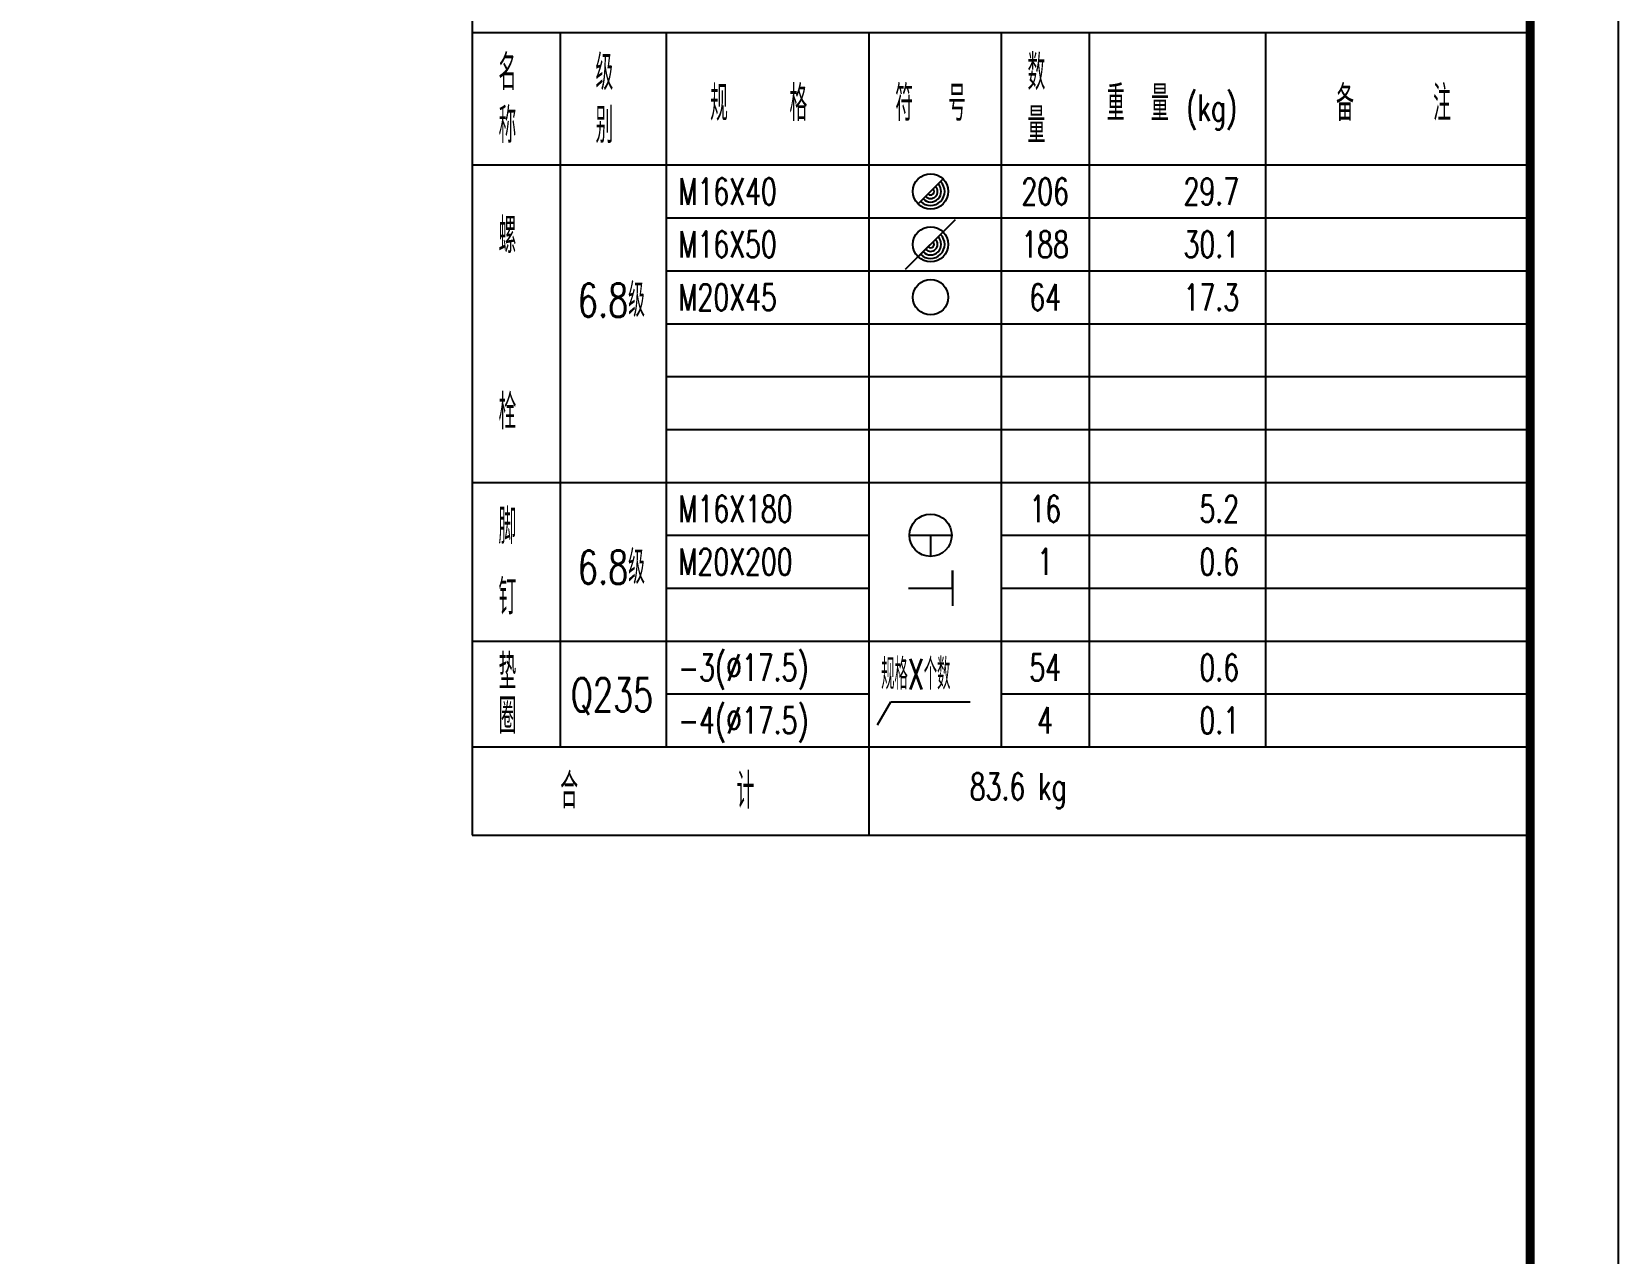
# Model space of a CAD drawing. Header units: millimetres. Extents: x 25936 to 26777, y -10793 to -10199.
# Drawn here: x 26596.7 to 26776.7, y -10654.1 to -10515.6 of the extents above; entities that cross this region are included whole.
import ezdxf
from ezdxf.enums import TextEntityAlignment as Align

# ---------------------------------------------------------------- set-up
doc = ezdxf.new("R2010")
doc.units = ezdxf.units.MM
doc.header["$LTSCALE"] = 10
doc.styles.get("Standard").update_dxf_attribs({"font": 'SIMPLEX.shx', "width": 0.7, "bigfont": 'gbhzfs.shx'})

# ---------------------------------------------------------------- blocks, each defined once
blk = doc.blocks.new('GWTKA1')
blk.add_line((22630.71416270315, -9171.875701341163), (22630.71416270315, -9765.875701341163))
at = {"const_width": 1}
blk.add_lwpolyline([(21814.71416270315, -9755.875701341163), (21814.71416270315, -9181.875701341163), (22620.71416270315, -9181.875701341163), (22620.71416270315, -9755.875701341163), (21814.71416270315, -9755.875701341163)], dxfattribs=at)
blk = doc.blocks.new('M16X40')
blk.add_line((-0.1414200067520142, -0.1414200067520142), (0.1414200067520142, 0.1414200067520142))
blk.add_circle((0, 0), 0.2000000029802322)
for radius in [0.1599984774463594, 0.1199988633531256, 0.0799992387231797, 0.0399996193615898]:
    blk.add_arc((0, 0), radius, 225.0000000000001, 45.00000000000005)
blk = doc.blocks.new('M16X50')
for p, q in [((-0.2828427124746191, -0.2828427124746191), (0.282842712474619, 0.282842712474619)), ((-0.1414200067520142, -0.1414200067520142), (0.1414200067520142, 0.1414200067520142))]:
    blk.add_line(p, q)
blk.add_circle((0, 0), 0.2000000029802322)
for radius in [0.1599984774463594, 0.1199988633531256, 0.0799992387231797, 0.0399996193615898]:
    blk.add_arc((0, 0), radius, 225.0000000000001, 45.00000000000005)
blk = doc.blocks.new('M20X45')
blk.add_circle((0, 0), 0.2000000029802322)

msp = doc.modelspace()

# ---------------------------------------------------------------- linework, layer by layer
for p, q in [((26646.65815301477, -10500.66655458109), (26646.65815301477, -10606.66655458109)), ((26766.65815301477, -10500.66655458109), (26766.65815301477, -10606.66655458109)), ((26766.65815301477, -10515.66655458109), (26646.65815301477, -10515.66655458109)), ((26656.65815301477, -10515.66655458109), (26656.65815301477, -10596.66655458109)), ((26668.65815301477, -10515.66655458109), (26668.65815301477, -10596.66655458109)), ((26691.65815301477, -10515.66655458109), (26691.65815301477, -10606.66655458109)), ((26706.65815301477, -10515.66655458109), (26706.65815301477, -10596.66655458109)), ((26716.65815301477, -10515.66655458109), (26716.65815301477, -10596.66655458109)), ((26736.65815301477, -10515.66655458109), (26736.65815301477, -10596.66655458109)), ((26646.65815301477, -10530.66655458109), (26766.65815301477, -10530.66655458109)), ((26668.65815301477, -10536.66655458109), (26766.65815301477, -10536.66655458109)), ((26668.65815301477, -10542.66655458109), (26766.65815301477, -10542.66655458109)), ((26668.65815301477, -10548.66655458109), (26766.65815301477, -10548.66655458109)), ((26668.65815301477, -10554.66655458109), (26766.65815301477, -10554.66655458109)), ((26668.65815301477, -10560.66655458109), (26766.65815301477, -10560.66655458109)), ((26646.65815301477, -10566.66655458109), (26766.65815301477, -10566.66655458109)), ((26668.65815301477, -10572.66655458109), (26691.65815301477, -10572.66655458109)), ((26696.25815301478, -10572.66655458109), (26701.05815301477, -10572.66655458109)), ((26698.65815301477, -10572.66655458109), (26698.65815301477, -10575.06655458109)), ((26706.65815301477, -10572.66655458109), (26766.65815301477, -10572.66655458109)), ((26701.15815301477, -10578.66655458109), (26701.15815301477, -10576.66655458109)), ((26701.15815301477, -10576.66655458109), (26701.15815301477, -10580.66655458109)), ((26668.65815301477, -10578.66655458109), (26691.65815301477, -10578.66655458109)), ((26696.15815301477, -10578.66655458109), (26701.15815301477, -10578.66655458109)), ((26706.65815301477, -10578.66655458109), (26766.65815301477, -10578.66655458109)), ((26646.65815301477, -10584.66655458109), (26766.65815301477, -10584.66655458109)), ((26668.65815301477, -10590.66655458109), (26691.65815301477, -10590.66655458109)), ((26692.65815301477, -10594.16655458109), (26694.15815301477, -10591.56847836974)), ((26694.15815301477, -10591.56847836974), (26703.15815301477, -10591.56847836974)), ((26706.65815301477, -10590.66655458109), (26766.65815301477, -10590.66655458109)), ((26646.65815301477, -10596.66655458109), (26766.65815301477, -10596.66655458109)), ((26646.65815301477, -10606.66655458109), (26766.65815301477, -10606.66655458109))]:
    msp.add_line(p, q)
msp.add_circle((26698.65815301477, -10572.66655458109), 2.4)

# ---------------------------------------------------------------- block references
msp.add_blockref('GWTKA1', (4145.943990311622, -1026.790853239929))
at = {"xscale": 10, "yscale": 10, "zscale": 10}
for name, p in [('M16X40', (26698.65815301477, -10533.66655458109)), ('M16X50', (26698.65815301477, -10539.66655458109)), ('M20X45', (26698.65815301477, -10545.66655458109))]:
    msp.add_blockref(name, p, dxfattribs=at)

# ---------------------------------------------------------------- texts
for s, height, width, p in [('\\M+5C3FB', 4, 0.7, (26649.65815301477, -10522.16655458109)), ('\\M+5BCB6', 4, 0.7, (26660.65815301477, -10522.16655458109)), ('\\M+5CAFD', 4, 0.7, (26709.65815301477, -10522.16655458109)), ('\\M+5B9E6', 4, 0.7, (26673.65815301477, -10525.66655458109)), ('\\M+5B8F1', 4, 0.7, (26682.65815301477, -10525.66655458109)), ('\\M+5B7FB', 4, 0.7, (26694.65815301477, -10525.66655458109)), ('\\M+5D6D8', 4, 0.7, (26718.65815301477, -10525.66655458109)), ('\\M+5C1BF', 4, 0.7, (26723.65815301477, -10525.66655458109)), ('\\M+5B1B8', 4, 0.7, (26744.65815301477, -10525.66655458109)), ('\\M+5D7A2', 4, 0.7, (26755.65815301477, -10525.66655458109)), ('\\M+5BAC5', 4, 0.7, (26700.65815301477, -10525.66655458109)), ('(kg)', 3, 0.7, (26727.65815301477, -10525.66655458109)), ('\\M+5B3C6', 4, 0.7, (26649.65815301477, -10528.16655458109)), ('\\M+5B1F0', 4, 0.7, (26660.65815301477, -10528.16655458109)), ('\\M+5C1BF', 4, 0.7, (26709.65815301477, -10528.16655458109)), ('M16X40', 3, 0.7, (26670.05815301477, -10535.16655458109)), ('\\M+5C2DD', 4, 0.7, (26649.65815301477, -10540.66655458109)), ('M16X50', 3, 0.7, (26670.05815301477, -10541.16655458109)), ('6.8\\M+5BCB6', 3.8, 0.7, (26658.65815301477, -10547.90051936459)), ('M20X45', 3, 0.7, (26670.05815301477, -10547.16655458109)), ('\\M+5CBA8', 4, 0.7, (26649.65815301477, -10560.66655458109)), ('M16X180', 3, 0.7, (26670.05815301477, -10571.16655458109)), ('\\M+5BDC5', 4, 0.7, (26649.65815301477, -10573.66655458109)), ('6.8\\M+5BCB6', 3.8, 0.7, (26658.65815301477, -10578.18778022743)), ('M20X200', 3, 0.7, (26670.05815301477, -10577.16655458109)), ('\\M+5B6A4', 4, 0.7, (26649.65815301477, -10581.66655458109)), ('\\M+5B5E6', 4, 0.7, (26649.65815301477, -10590.16655458109)), ('-3(%%C17.5)', 3, 0.7, (26670.05815301477, -10589.16655458109)), ('\\M+5B9E6\\M+5B8F1X\\M+5B8F6\\M+5CAFD', 3.5, 0.6, (26693.05815301477, -10590.16655458109)), ('Q235', 3.8, 0.7, (26657.85815301478, -10592.66655458109)), ('\\M+5C8A6', 4, 0.7, (26649.65815301477, -10595.16655458109)), ('-4(%%C17.5)', 3, 0.7, (26670.05815301477, -10595.16655458109)), ('\\M+5BACF', 4, 0.7, (26656.65815301477, -10603.66655458109)), ('\\M+5BCC6', 4, 0.7, (26676.65815301477, -10603.66655458109)), (' 83.6 kg', 3, 0.7, (26701.65815301477, -10602.66655458109))]:
    msp.add_text(s, height=height, dxfattribs=dict(width=width)).set_placement(p)
at = {"width": 0.7}
for s, p in [('206', (26711.65815301477, -10535.16655458109)), ('188', (26711.65815301477, -10541.16655458109)), ('64', (26711.65815301477, -10547.16655458109)), ('16', (26711.65815301477, -10571.16655458109)), ('1', (26711.65815301477, -10577.16655458109)), ('54', (26711.65815301477, -10589.16655458109)), ('4', (26711.65815301477, -10595.16655458109))]:
    msp.add_text(s, height=3, dxfattribs=at).set_placement(p, align=Align.CENTER)
for s, p in [('29.7', (26733.65815301477, -10535.16655458109)), ('30.1', (26733.65815301477, -10541.16655458109)), ('17.3', (26733.65815301477, -10547.16655458109)), ('5.2', (26733.65815301477, -10571.16655458109)), ('0.6', (26733.65815301477, -10577.16655458109)), ('0.6', (26733.65815301477, -10589.16655458109)), ('0.1', (26733.65815301477, -10595.16655458109))]:
    msp.add_text(s, height=3, dxfattribs=at).set_placement(p, align=Align.RIGHT)

doc.saveas('drawing.dxf')
